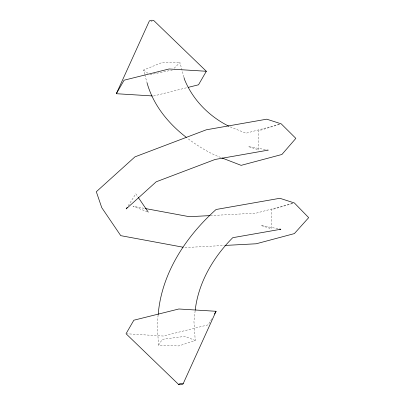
<?xml version="1.0" encoding="UTF-8"?>
<svg xmlns="http://www.w3.org/2000/svg" width="405" height="405" viewBox="0 0 405 405"><rect width="100%" height="100%" fill="white"/><g stroke="black" fill="none" stroke-linecap="round" stroke-linejoin="round"><path stroke-width="0.3" stroke-dasharray="2.02 1.52" d="M158.122 315.1L157.12 323.777L158.563 345.227L178.909 345.921L195.23 340.453L193.934 321.2L195.144 310.726M211.683 318.862L208.246 324.81L163.235 336.029L127.297 333.806M158.563 345.227L162.304 339.329L184.964 336.378L195.23 340.453M128.167 205.791L135.817 193.803L137.948 196.946M174.109 68.278L179.941 62.512L183.845 76.97M144.706 74.201L143.583 70.024L162.182 62.491L179.941 62.512M279.435 124.391L258.198 130.962L258.628 149.901L248.331 146.585L267.72 150.007M292.582 203.492L271.193 209.851L271.193 228.79L260.926 225.479L278.427 228.79M279.384 124.325L246.037 133.215L229.488 126.608M292.542 203.447L256.112 213.157L210.762 215.566M150.969 21.592L152.083 21.313M153.515 96.01L187.576 87.52M149.845 74.702L172.317 70.055M184.953 247.561L224.674 245.45M144.155 208.327L133.012 206.261L147.076 211.673M220.725 157.469C208.641 152.958 197.594 145.76 187.237 138.14M143.583 70.024L148.883 73.983M144.869 74.798L146.802 81.962"/><path stroke-width="0.61" d="M158.193 314.477C161.565 273.243 185.895 236.555 216.078 209.491L279.875 198.293L294.364 202.961L308.686 217.642L294.364 233.604L256.198 243.78L225.302 245.42M195.215 310.108C198.43 282.488 213.344 257.19 232.738 237.694L280.842 229.25L279.637 229.017M152.255 95.934L116.316 93.712L149.121 21.475L149.511 20.807L151.743 20.25L153.586 20.366L206.337 71.27L198.526 84.792L188.183 87.369M183.252 383.525L216.057 311.288L178.858 308.99L133.847 320.208L126.036 333.73L178.787 384.634L180.635 384.75L182.863 384.193L183.252 383.525L181.41 383.408L179.177 383.965L178.787 384.634M116.316 93.712L124.127 80.19L169.138 68.972L206.337 71.27M214.493 313.991L216.057 311.288M127.165 207.355L126.168 208.919L156.193 181.804L215.111 159.459L268.328 150.113M210.129 215.597L189.343 216.7L145.395 208.555M183.1 247.217L120.756 235.659L101.751 207.644L96.314 191.742L134.931 156.872L206.292 129.802L266.763 119.186L281.202 123.839L295.852 138.383L281.9 154.487L241.132 165.351L221.889 157.92M228.962 126.294C209.213 116.443 192.815 99.964 184.493 79.38L184.007 77.573M186.28 137.32C168.232 123.51 153.029 104.723 146.964 82.559M138.302 197.468L148.245 212.129"/></g></svg>
